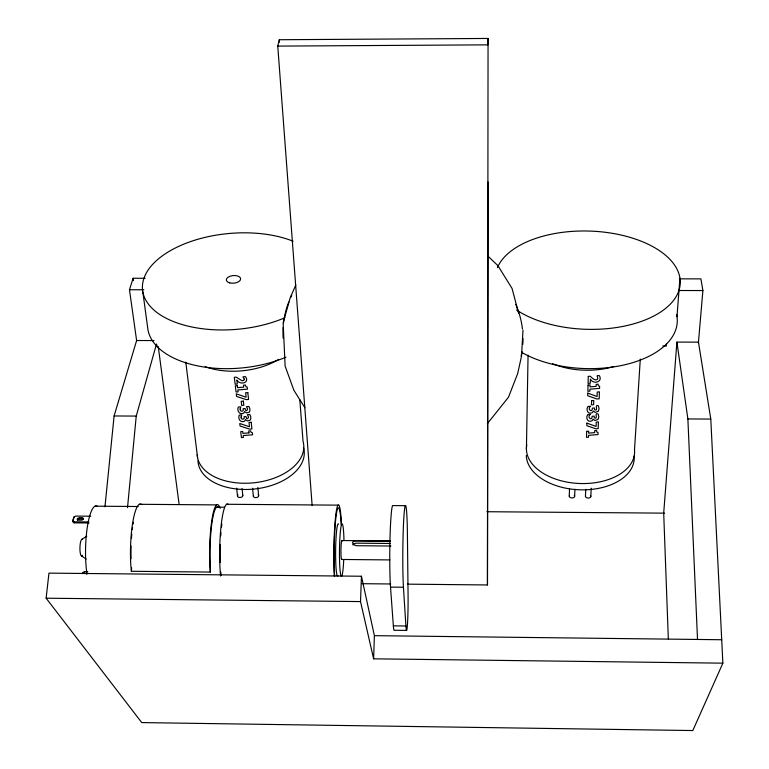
<?xml version="1.0" encoding="UTF-8"?>
<svg xmlns="http://www.w3.org/2000/svg" width="769" height="769" viewBox="0 0 769 769"><rect width="100%" height="100%" fill="white"/><g stroke="black" fill="none" stroke-linecap="round" stroke-linejoin="round"><path stroke-width="1.15" d="M407.474 584.152L487.459 584.959L488.055 38.45L279.301 39.728L277.763 46.102L312.127 505.473M487.459 584.959L488.084 182.022L487.902 195.884M488.055 38.45L487.959 44.852L277.763 46.102M526.419 449.144L528.063 355.134M722.87 663.166L373.619 658.822L374.388 635.665L361.459 576.241L48.956 573.126L46.13 598.205L141.746 722.591L692.811 730.55L722.87 663.166L710.787 419.067L698.463 342.147L676.912 342.09L663.695 513.144L668.328 638.895M373.619 658.822L360.517 601.579L361.459 576.241M569.252 496.207L569.512 489.199M574.654 496.245L574.924 489.238M585.449 496.322L585.747 489.315M590.842 496.361L591.217 488.19M522.987 330.161L521.517 356.182L517.7 373.494L508.501 397.198L487.219 423.834M640.289 359.094L634.512 449.798A54.128 33.221 2.6 0 1 578.913 483.47A54.128 33.221 2.6 0 1 526.794 444.828M666.512 343.637L666.348 346.002L662.763 345.992M676.989 316.684L679.931 278.186M698.387 342.955L702.895 290.547L700.895 278.868L679.363 278.849M127.519 507.694L136.238 416.077L156.501 344.003M104.959 506.819L114.1 415.962L136.613 340.513L153.992 340.561M141.688 504.541A44.218 8.863 -88.7 0 0 132.97 521.142A44.218 8.863 -88.7 0 0 130.845 565.59L131.403 571.28L210.341 572.069L210.273 565.446A42.055 6.604 -88.9 0 1 211.898 523.199A42.055 6.604 -88.9 0 1 218.396 507.367M131.403 571.28L131.605 567.782M136.642 340.734L129.471 289.75L133.114 278.272L145.12 278.291M89.021 522.968L74.016 522.843L72.651 520.892L73.987 516.979L75.804 516.076L90.742 516.201M72.815 521.911L73.987 516.979M295.805 285.059L290.336 297.372L283.136 322.749L285.126 366.121L293.893 390.296L304.899 407.753M81.841 539.309L86.762 536.262M87.829 571.732L84.455 571.694L82.677 572.617L82.831 573.587M129.471 289.75L143.822 289.769M678.902 290.509L702.895 290.547M114.1 415.962L136.238 416.077M676.912 342.09L687.88 418.951L710.787 419.067M226.586 504.272L337.995 505.146M405.273 505.675L392.565 505.579A45.265 2.624 -89.4 0 0 389.989 538.906A45.265 2.624 -89.4 0 0 390.517 587.112L393.353 625.851A25.079 1.413 -89.4 0 0 393.997 630.272L406.474 630.417M139.391 504.291L216.675 504.897M95 506.185L138.199 506.521M216.685 507.146L224.394 507.204M486.864 511.721L664.541 513.144M79.716 517.787L81.831 517.806A2.028 1.163 -9.4 0 1 83.398 519.017A2.028 1.163 -9.4 0 1 81.033 520.19L78.909 520.171A2.028 1.163 -9.5 0 1 77.352 518.96A2.028 1.163 -9.5 0 1 79.716 517.787L79.87 518.806A2.019 1.163 -9.5 0 0 77.467 520.296M79.87 518.806L81.985 518.825A2.019 1.163 -9.4 0 1 83.485 519.44M72.651 520.892L73.853 521.824L88.858 521.949M341.782 540.54L390.287 540.972M390.066 541.213L355.691 540.943L353.586 541.289L352.49 542.529L353.461 544.596L356.162 545.711L390.844 546.019M390.143 543.472L356.816 543.174A3.922 2.394 -3.1 0 0 352.846 544.913M341.561 559.467L389.96 559.919M362.112 583.69L390.767 583.979M390.517 587.112L403.437 587.247L405.907 625.995L393.353 625.851M46.13 598.205L360.517 601.579M374.388 635.665L721.707 639.741M81.437 555.91L86.215 559.063M488.104 256.269L497.831 265.555L512.058 288.462L518.614 313.281M73.853 521.824L74.016 522.843M77.352 518.96L77.506 519.988M84.455 571.694L84.609 572.674M81.831 517.806L81.985 518.825M133.114 278.272L133.441 280.647M142.832 291.932L147.975 329.901A89.771 48.918 -5.3 0 0 285.895 357.191M156.713 344.454L157.02 346.771M158.251 346.511L179.139 504.512M185.8 362.189L197.595 457.776M236.65 488.123L237.525 496.207M242.062 488.44L242.793 495.371M252.568 488.238L253.386 496.332M257.855 487.402L258.653 495.486M299.814 399.755L303.044 441.377A53.494 32.634 -5.9 0 1 255.693 482.586A53.494 32.634 -5.9 0 1 197.21 454.594M210.341 572.069L209.908 566.359A44.314 6.959 -88.9 0 1 212.302 517.499A44.314 6.959 -88.9 0 1 220.155 508.328M279.301 39.728L279.474 42.122M687.88 418.951L697.521 639.462M86.993 573.837A41.901 9.449 -88.5 0 1 87.368 526.794A41.901 9.449 -88.5 0 1 97.452 506.406M221.097 575.183A42.064 6.373 -89 0 1 220.818 572.155M220.27 562.399A42.064 6.373 -89 0 1 220.299 544.587M220.741 535.791A42.064 6.373 -89 0 1 220.982 532.648M221.51 527.092A42.064 6.373 -89 0 1 221.876 523.987M131.028 558.775A41.959 8.411 -88.7 0 1 131.047 546.019M131.451 538.262A41.959 8.411 -88.7 0 1 131.807 533.946M132.278 529.62A41.959 8.411 -88.7 0 1 132.556 527.409M133.027 524.247A41.959 8.411 -88.7 0 1 133.373 522.266M220.588 576.019A45.044 6.825 -89 0 1 221.097 525.881A45.044 6.825 -89 0 1 228.355 504.522M334.284 576.077A45.188 4.008 -89.3 0 1 336.072 512.798A45.188 4.008 -89.3 0 1 341.532 524.977M334.64 576.308A42.199 3.749 -89.3 0 1 336.015 516.681A42.199 3.749 -89.3 0 1 341.205 524.641M337.976 575.808A26.108 2.317 -89.3 0 1 335.63 550.104A26.108 2.317 -89.3 0 1 338.6 524.15M343.733 559.755A26.108 2.259 -89.3 0 1 340.129 570.858A26.108 2.259 -89.3 0 1 340.619 529.37A26.108 2.259 -89.3 0 1 343.964 540.04M341.782 559.438A9.536 0.827 -89.3 0 1 340.975 548.797A9.536 0.827 -89.3 0 1 342.205 541.193M82.446 555.314A8.372 1.951 -88.5 0 1 79.918 548.73A8.372 1.951 -88.5 0 1 82.35 539.319M86.436 574.039A1.98 1.182 -10 0 1 87.282 573.607M405.907 625.995A25.089 1.24 -89.4 0 0 407.426 624.707A25.089 1.24 -89.4 0 0 408.07 595.091L407.407 533.475A45.284 2.307 -89.5 0 0 404.023 515.047A45.284 2.307 -89.5 0 0 403.437 587.247M521.988 351.51A120.147 99.336 4.7 0 1 521.122 356.124M283.165 338.158A120.147 99.336 4.7 0 1 283.117 327.488M283.54 322.797A120.147 99.336 4.7 0 1 288.808 301.957M290.711 297.516A120.147 99.336 4.7 0 1 291.711 295.421M515.749 304.37A120.147 99.336 4.7 0 1 522.459 329.065M523.007 338.495A120.147 99.336 4.7 0 1 522.805 344.445M278.609 359.402A56.022 31.346 -5.4 0 1 205.208 366.678M303.524 447.52A53.349 32.692 -6 0 1 256.308 488.805A53.349 32.692 -6 0 1 197.969 460.746M242.61 494.957A2.672 1.682 -6.5 0 1 241.62 497.101A2.672 1.682 -6.5 0 1 238.217 497.082A2.672 1.682 -6.5 0 1 238.034 494.919M258.105 494.727A2.672 1.682 -6.1 0 1 258.019 496.899A2.672 1.682 -6.1 0 1 254.635 497.437A2.672 1.682 -6.1 0 1 253.549 495.447M284.934 317.712A91.136 48.082 -5.1 0 1 163.018 316.53A91.136 48.082 -5.1 0 1 170.055 250.848A91.136 48.082 -5.1 0 1 293.133 241.226M613.662 366.544A56.723 31.933 2 0 1 552.517 363.641M634.117 456.027A53.984 33.288 2.6 0 1 582.181 489.853A53.984 33.288 2.6 0 1 526.304 455.354M574.241 495.38A2.701 1.711 2.7 0 1 572.386 497.928A2.701 1.711 2.7 0 1 569.329 495.755M590.429 495.505A2.701 1.711 3.1 0 1 588.602 498.052A2.701 1.711 3.1 0 1 585.507 495.88M497.408 267.66A92.52 49.149 1.7 0 1 626.889 236.477A92.52 49.149 1.7 0 1 660.927 311.839A92.52 49.149 1.7 0 1 516.518 309.974M676.585 314.521A91.117 50.004 1.9 0 1 626.456 364.381A91.117 50.004 1.9 0 1 522.218 352.683M240.139 408.983C239.37 412.136 244.638 411.848 243.081 408.695L245.1 408.522L245.532 410.242L246.714 410.675L247.685 409.108L246.426 406.647L248.896 406.445L249.8 408.493L249.935 410.752L249.166 412.271L246.522 412.905L244.494 411.521L243.946 412.828A2.384 1.903 -1.3 0 1 242.716 413.53C238.967 414.645 236.785 410.05 238.313 407.041L240.812 406.839L240.139 408.983M241.082 417.019C240.312 420.153 245.561 419.864 244.013 416.731L246.032 416.567L246.455 418.269L247.637 418.701L248.608 417.134L247.349 414.702L249.81 414.491L250.704 416.529L250.838 418.778L250.079 420.278L247.445 420.912L245.417 419.547L244.878 420.835A2.374 1.894 -1.4 0 1 243.648 421.537C239.918 422.652 237.736 418.096 239.265 415.097L241.754 414.895L241.082 417.019M586.689 431.361L586.516 437.388L588.506 437.215L588.564 435.341L598.003 434.552L598.071 432.553L596.831 432.015L596.59 430.534L594.725 430.688L594.668 432.62L588.631 433.12L588.689 431.198L586.689 431.361M586.93 423.123L586.853 425.699L595.908 428.833L598.176 428.641L598.407 421.893L596.244 422.075L596.1 426.459L586.93 423.123M587.795 393.113L587.718 395.747L596.879 398.986L599.186 398.794L599.416 391.863L597.225 392.046L597.08 396.544L587.795 393.113M588.025 385.029L587.852 391.296L589.881 391.123L589.938 389.172L599.57 388.374L599.637 386.307L598.369 385.74L598.119 384.192L596.225 384.356L596.158 386.355L590.006 386.865L590.063 384.856L588.025 385.029M588.275 376.397L588.074 383.404L590.275 383.222L590.4 379.184C593.226 384.731 603.002 382.106 599.464 375.705C594.552 374.714 599.128 377.531 597.398 379.415C594.658 381.107 592.063 377.8 590.188 376.233L588.275 376.397M590.159 414.424C586.526 417.394 592.39 421.45 592.12 416.279L594.139 416.116L594.322 417.836C598.84 419.98 593.476 411.915 598.186 414.02L598.811 416.913L598.032 419.432L594.908 420.518L593.101 419.134L592.37 420.441A2.403 1.874 -15.3 0 1 591.063 421.143C587.131 422.354 585.718 417.288 587.66 414.635L590.159 414.424M590.4 406.282C586.757 409.262 592.639 413.357 592.37 408.147L594.399 407.983L594.581 409.723C599.118 411.876 593.726 403.763 598.455 405.878L599.089 408.781L598.301 411.319L595.168 412.415L593.351 411.021L592.63 412.338A2.413 1.884 -15.5 0 1 591.313 413.049C587.362 414.26 585.949 409.156 587.901 406.484L590.4 406.282M591.592 400.687L591.467 404.859L593.62 404.677L593.755 400.514L591.592 400.687M244.273 379.155L243.965 380.29L242.043 380.761L236.218 377.156L234.314 377.31L235.131 384.231L237.323 384.058L236.862 380.069C239.88 385.432 250.136 383.097 245.503 376.627L242.956 376.829L244.273 379.155M248.964 432.88L242.946 433.38L242.716 431.476L240.726 431.64L241.428 437.59L243.417 437.426L243.196 435.571L252.626 434.793L252.395 432.822L251.069 432.284L250.607 430.813L248.743 430.976L248.964 432.88M237.352 385.673L235.324 385.836L236.054 392.027L238.073 391.863L237.852 389.931L247.455 389.152L247.224 387.095L245.869 386.538L245.388 385.019L243.494 385.173L243.725 387.153L237.583 387.653L237.352 385.673M247.82 392.594L245.628 392.776L246.138 397.217L236.266 393.824L236.573 396.429L246.291 399.63L248.589 399.438L247.82 392.594M243.36 401.139L241.206 401.312L241.687 405.436L243.84 405.263L243.36 401.139M251.175 422.277L249.021 422.45L249.512 426.785L239.765 423.498L240.063 426.036L249.665 429.14L251.934 428.948L251.175 422.277M229.777 282.896A7.171 3.816 -5.2 0 0 240.639 279.003A7.171 3.816 -5.2 0 0 230.056 276.244A7.171 3.816 -5.2 0 0 229.777 282.896"/></g></svg>
